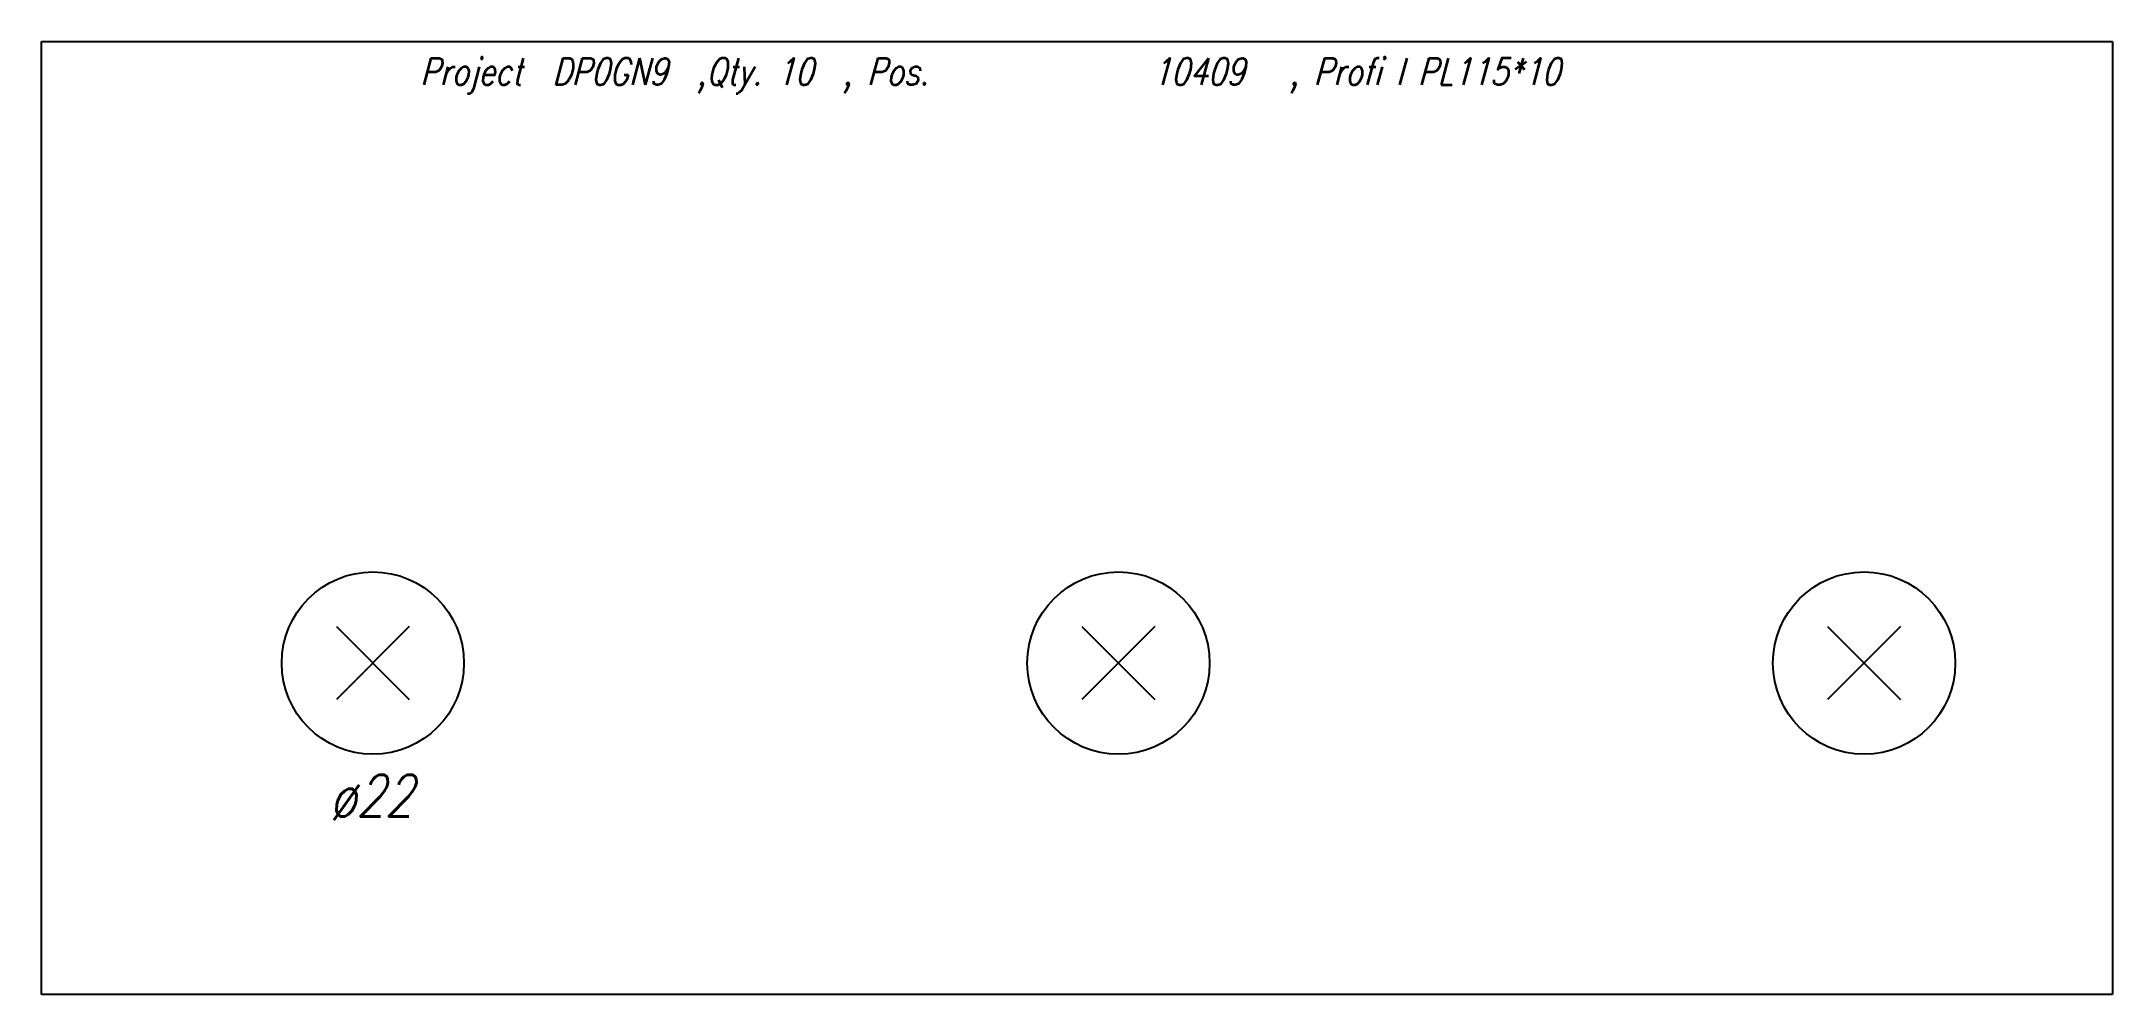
# Model space of a CAD drawing. Extents: x 0 to 250, y -57 to 57.
import ezdxf

# ---------------------------------------------------------------- set-up
doc = ezdxf.new("R2010")
doc.units = 0
doc.header["$LTSCALE"] = 10
for name, color, linetype in [('BEZ_SCHRAUBEN', 7, 'CONTINUOUS'), ('SCHRAUBEN', 7, 'CONTINUOUS'), ('TEILE', 7, 'CONTINUOUS'), ('UNTERSCHRIFT', 7, 'CONTINUOUS')]:
    doc.layers.add(name, color=color, linetype=linetype)
doc.styles.get("Standard").update_dxf_attribs({"font": 'ROMANS'})

msp = doc.modelspace()

# ---------------------------------------------------------------- linework, layer by layer
at = {"layer": 'SCHRAUBEN', "color": 6}
for p, q in [((44.402637, -13.099878), (35.602638, -21.899879)), ((35.602638, -13.099878), (44.402637, -21.899879)), ((134.402634, -13.099878), (125.602646, -21.899879)), ((125.602646, -13.099878), (134.402634, -21.899879)), ((224.402802, -13.099878), (215.602798, -21.899879)), ((215.602798, -13.099878), (224.402802, -21.899879))]:
    msp.add_line(p, q, dxfattribs=at)
at = {"layer": 'SCHRAUBEN', "color": 2}
for centre in [(40.002636, -17.499878), (130.00264, -17.499878), (220.002808, -17.499878)]:
    msp.add_circle(centre, 11, dxfattribs=at)
at = {"layer": 'TEILE', "color": 2}
for p, q in [((0, -57.49987), (0, 57.49987)), ((0, 57.49987), (250.000381, 57.49987)), ((250.000381, 57.49987), (250.000381, -57.49987)), ((250.000381, -57.49987), (0, -57.49987))]:
    msp.add_line(p, q, dxfattribs=at)

# ---------------------------------------------------------------- texts
at = {"layer": 'BEZ_SCHRAUBEN', "color": 2, "oblique": 15, "width": 0.8}
msp.add_text(' ø22', height=5, dxfattribs=at).set_placement((32.002636, -35.999878))
at = {"layer": 'UNTERSCHRIFT', "color": 2, "oblique": 15, "width": 0.8}
for s, p in [('Project  DP0GN9  ,Qty. 10  , Pos. ', (45.700195, 52.249874)), ('10409', (134.100204, 52.249874)), ('  , Profi l PL115*10', (147.100204, 52.249874))]:
    msp.add_text(s, height=3.25, dxfattribs=at).set_placement(p)

doc.saveas('drawing.dxf')
